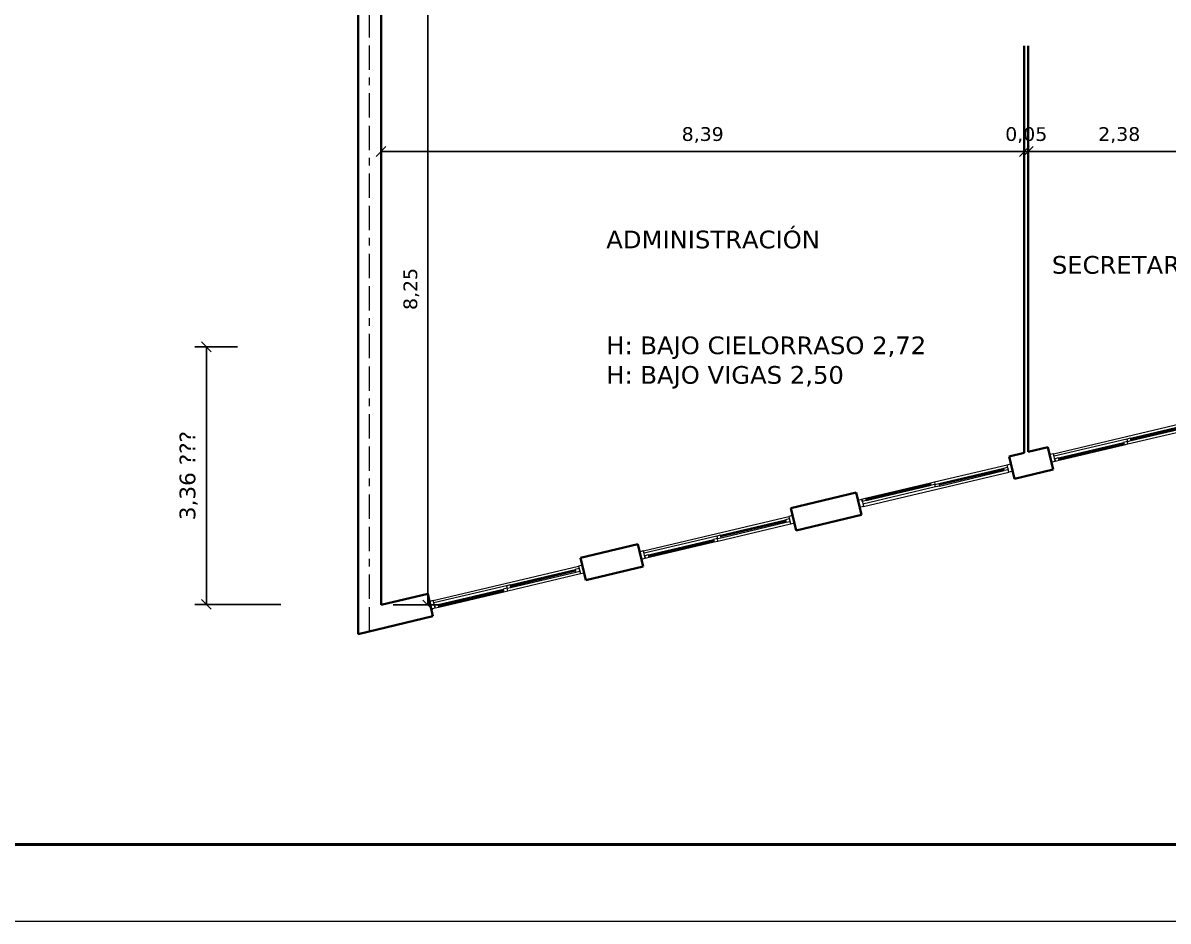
# Model space of a CAD drawing. Header units: metres. Extents: x -163 to 91, y -12 to 67.
# Drawn here: x -129.06 to -114.12, y -12.18 to -0.46 of the extents above; entities that cross this region are included whole.
import ezdxf

# ---------------------------------------------------------------- set-up
doc = ezdxf.new("R2010")
doc.units = ezdxf.units.M
doc.header["$LTSCALE"] = 0.508
doc.header["$PDMODE"] = 1
doc.header["$PDSIZE"] = -2
doc.linetypes.add('STYLE_07', pattern=[1.875, 0.625, -0.20828, 0.625, -0.20836, 0.06943, -0.13893])
doc.layers.get('0').update_dxf_attribs({"lineweight": 18})
for name, color, linetype, lineweight in [('CARPINTERIA', 7, 'Continuous', 13), ('Dimension', 7, 'Continuous', 5), ('Muros', 7, 'Continuous', 35), ('None', 7, 'Continuous', 5), ('ROTUL1', 7, 'Continuous', 20), ('Zócalo', 7, 'Continuous', 9)]:
    doc.layers.add(name, color=color, linetype=linetype, lineweight=lineweight)
doc.styles.add('HoratioDBol', font='')
doc.styles.add('Verdana', font='verdana.ttf')
doc.styles.get('HoratioDBol').set_extended_font_data('HoratioDBol')
doc.dimstyles.new('personal', dxfattribs={"dimtxt": 0.214974, "dimasz": 0.179989, "dimexe": 0.15, "dimexo": 0.159, "dimgap": 0.001, "dimtad": 1, "dimzin": 3, "dimtxsty": 'HoratioDBol', "dimblk": 'VW_SLASH', "dimcen": 0, "dimdle": 0.001, "dimazin": 0, "dimtfac": 0.8, "dimtix": 1, "dimtmove": 0, "dimatfit": 0, "dimldrblk": 'VW_CONCAVEFILLED', "dimfxl": 0, "dimfrac": 2, "dimtolj": 1, "dimtzin": 3, "dimarcsym": 0})

# ---------------------------------------------------------------- blocks, each defined once
blk = doc.blocks.new('VW_SLASH')
at = {"color": 0, "linetype": 'ByBlock', "lineweight": -2}
blk.add_line((0, 0), (-1, 0), dxfattribs=at)
at = {"layer": 'Zócalo', "color": 0}
blk.add_lwpolyline([(0.354, 0.354), (-0.354, -0.354)], dxfattribs=at)
blk = doc.blocks.new('*D254')
at = {"layer": 'Defpoints', "color": 0, "lineweight": 0, "transparency": 16777216}
for p in [(-126.668, -4.688), (-126.103, -4.688), (-125.538, -8.048)]:
    blk.add_point(p, dxfattribs=at)
at = {"layer": 'Dimension', "color": 0, "lineweight": -2, "transparency": 16777216}
for p, q in [((-126.262, -4.688), (-126.818, -4.688)), ((-126.668, -7.868), (-126.668, -4.868)), ((-125.697, -8.048), (-126.818, -8.048))]:
    blk.add_line(p, q, dxfattribs=at)
at = {"layer": 'Dimension', "color": 0, "lineweight": -2, "transparency": 16777216, "xscale": 0.179989013671875, "yscale": 0.179989013671875, "zscale": 0.179989013671875}
for p, rotation in [((-126.668, -4.688), 90), ((-126.668, -8.048), 270)]:
    blk.add_blockref('VW_SLASH', p, dxfattribs=dict(at, rotation=rotation))
at = {"layer": 'Dimension', "color": 0, "transparency": 16777216, "insert": (-126.898, -6.368), "char_height": 0.20505, "attachment_point": 5, "rotation": 90, "style": 'Verdana'}
blk.add_mtext('\\A1;3,36 ???', dxfattribs=at)
blk = doc.blocks.new('VW_CONCAVEFILLED')
at = {"linetype": 'ByBlock', "lineweight": 0}
blk.add_hatch(color=0, dxfattribs=at).paths.add_polyline_path([(-1.111, 0.298), (-1.079, 0.28), (-1.046, 0.263), (-1.013, 0.247), (-0.98, 0.231), (-0.947, 0.216), (-0.914, 0.201), (-0.88, 0.187), (-0.847, 0.173), (-0.813, 0.16), (-0.779, 0.147), (-0.745, 0.135), (-0.711, 0.123), (-0.677, 0.112), (-0.643, 0.101), (-0.608, 0.091), (-0.574, 0.082), (-0.539, 0.073), (-0.504, 0.064), (-0.469, 0.056), (-0.434, 0.049), (-0.398, 0.042), (-0.363, 0.035), (-0.327, 0.029), (-0.291, 0.024), (-0.255, 0.019), (-0.219, 0.015), (-0.183, 0.011), (-0.147, 0.008), (-0.11, 0.005), (-0.074, 0.003), (-0.037, 0.001), (0, 0), (-0.037, -0.001), (-0.074, -0.003), (-0.11, -0.005), (-0.147, -0.008), (-0.183, -0.011), (-0.219, -0.015), (-0.255, -0.019), (-0.291, -0.024), (-0.327, -0.029), (-0.363, -0.035), (-0.398, -0.042), (-0.434, -0.049), (-0.469, -0.056), (-0.504, -0.064), (-0.539, -0.073), (-0.574, -0.082), (-0.608, -0.091), (-0.643, -0.101), (-0.677, -0.112), (-0.711, -0.123), (-0.745, -0.135), (-0.779, -0.147), (-0.813, -0.16), (-0.847, -0.173), (-0.88, -0.187), (-0.914, -0.201), (-0.947, -0.216), (-0.98, -0.231), (-1.013, -0.247), (-1.046, -0.263), (-1.079, -0.28), (-1.111, -0.298), (-1.097, -0.282), (-1.085, -0.267), (-1.072, -0.25), (-1.061, -0.233), (-1.051, -0.215), (-1.041, -0.197), (-1.032, -0.179), (-1.024, -0.16), (-1.017, -0.141), (-1.011, -0.121), (-1.006, -0.101), (-1.001, -0.081), (-0.998, -0.061), (-0.996, -0.041), (-0.994, -0.02), (-0.994, 0), (-0.994, 0.02), (-0.996, 0.041), (-0.998, 0.061), (-1.001, 0.081), (-1.006, 0.101), (-1.011, 0.121), (-1.017, 0.141), (-1.024, 0.16), (-1.032, 0.179), (-1.041, 0.197), (-1.051, 0.215), (-1.061, 0.233), (-1.072, 0.25), (-1.085, 0.267), (-1.097, 0.282)])
at = {"layer": 'Zócalo', "color": 0}
blk.add_lwpolyline([(-1.111, 0.298), (-1.079, 0.28), (-1.046, 0.263), (-1.013, 0.247), (-0.98, 0.231), (-0.947, 0.216), (-0.914, 0.201), (-0.88, 0.187), (-0.847, 0.173), (-0.813, 0.16), (-0.779, 0.147), (-0.745, 0.135), (-0.711, 0.123), (-0.677, 0.112), (-0.643, 0.101), (-0.608, 0.091), (-0.574, 0.082), (-0.539, 0.073), (-0.504, 0.064), (-0.469, 0.056), (-0.434, 0.049), (-0.398, 0.042), (-0.363, 0.035), (-0.327, 0.029), (-0.291, 0.024), (-0.255, 0.019), (-0.219, 0.015), (-0.183, 0.011), (-0.147, 0.008), (-0.11, 0.005), (-0.074, 0.003), (-0.037, 0.001), (0, 0), (-0.037, -0.001), (-0.074, -0.003), (-0.11, -0.005), (-0.147, -0.008), (-0.183, -0.011), (-0.219, -0.015), (-0.255, -0.019), (-0.291, -0.024), (-0.327, -0.029), (-0.363, -0.035), (-0.398, -0.042), (-0.434, -0.049), (-0.469, -0.056), (-0.504, -0.064), (-0.539, -0.073), (-0.574, -0.082), (-0.608, -0.091), (-0.643, -0.101), (-0.677, -0.112), (-0.711, -0.123), (-0.745, -0.135), (-0.779, -0.147), (-0.813, -0.16), (-0.847, -0.173), (-0.88, -0.187), (-0.914, -0.201), (-0.947, -0.216), (-0.98, -0.231), (-1.013, -0.247), (-1.046, -0.263), (-1.079, -0.28), (-1.111, -0.298), (-1.097, -0.282), (-1.085, -0.267), (-1.072, -0.25), (-1.061, -0.233), (-1.051, -0.215), (-1.041, -0.197), (-1.032, -0.179), (-1.024, -0.16), (-1.017, -0.141), (-1.011, -0.121), (-1.006, -0.101), (-1.001, -0.081), (-0.998, -0.061), (-0.996, -0.041), (-0.994, -0.02), (-0.994, 0), (-0.994, 0.02), (-0.996, 0.041), (-0.998, 0.061), (-1.001, 0.081), (-1.006, 0.101), (-1.011, 0.121), (-1.017, 0.141), (-1.024, 0.16), (-1.032, 0.179), (-1.041, 0.197), (-1.051, 0.215), (-1.061, 0.233), (-1.072, 0.25), (-1.085, 0.267), (-1.097, 0.282)], close=True, dxfattribs=at)
blk = doc.blocks.new('V2M')
at = {"layer": 'CARPINTERIA'}
for p, q in [((-0.922, 0.05), (-0.051, 0.05)), ((-0.922, 0.037), (-0.051, 0.037)), ((-0.922, 0.03), (-0.051, 0.03)), ((-0.922, 0.017), (-0.051, 0.017)), ((0, 0.05), (0.974, 0.05)), ((0, 0.05), (0, 0.017)), ((0.051, 0.017), (0.922, 0.017)), ((0.051, 0.003), (0.922, 0.003)), ((0.974, 0.017), (0.974, -0.017)), ((0, -0.017), (-0.974, -0.017)), ((-0.974, -0.05), (0.974, -0.05)), ((0.051, -0.003), (0.922, -0.003)), ((0.051, -0.017), (0.922, -0.017))]:
    blk.add_line(p, q, dxfattribs=at)
at = {"layer": 'CARPINTERIA', "flags": 128}
for points in [[(-1.025, 0.05), (-0.974, 0.05), (-0.974, -0.05), (-1.025, -0.05)], [(-0.974, 0.05), (-0.922, 0.05), (-0.922, 0.017), (-0.974, 0.017)], [(0, 0.017), (0.051, 0.017), (0.051, -0.017), (0, -0.017)], [(0.974, 0.05), (1.025, 0.05), (1.025, -0.05), (0.974, -0.05)]]:
    blk.add_lwpolyline(points, close=True, dxfattribs=at)
for points in [[(0, 0.017), (-0.051, 0.017), (-0.051, 0.05), (0, 0.05)], [(0.974, -0.017), (0.922, -0.017), (0.922, 0.017), (0.974, 0.017)]]:
    blk.add_lwpolyline(points, dxfattribs=at)
blk = doc.blocks.new('*D272')
at = {"layer": 'Defpoints', "color": 0, "lineweight": 0, "transparency": 16777216}
for p in [(-124.389, 0.19), (-123.779, 0.19), (-124.389, -8.056)]:
    blk.add_point(p, dxfattribs=at)
at = {"layer": 'Dimension', "color": 0, "lineweight": -2, "transparency": 16777216}
for p, q in [((-124.23, 0.19), (-123.629, 0.19)), ((-123.779, -7.876), (-123.779, 0.01)), ((-124.23, -8.056), (-123.629, -8.056))]:
    blk.add_line(p, q, dxfattribs=at)
at = {"layer": 'Dimension', "color": 0, "lineweight": -2, "transparency": 16777216, "xscale": 0.179989013671875, "yscale": 0.179989013671875, "zscale": 0.179989013671875}
for p, rotation in [((-123.779, 0.19), 90), ((-123.779, -8.056), 270)]:
    blk.add_blockref('VW_SLASH', p, dxfattribs=dict(at, rotation=rotation))
at = {"layer": 'Dimension', "color": 0, "transparency": 16777216, "insert": (-123.993, -3.933), "char_height": 0.1794, "attachment_point": 5, "rotation": 90, "style": 'Verdana'}
blk.add_mtext('\\A1;8,25', dxfattribs=at)
blk = doc.blocks.new('*D283')
at = {"layer": 'Defpoints', "color": 0, "lineweight": 0, "transparency": 16777216}
for p in [(-124.389, -2.14), (-124.389, -2.37), (-115.999, -2.37)]:
    blk.add_point(p, dxfattribs=at)
at = {"layer": 'Dimension', "color": 0, "lineweight": -2, "transparency": 16777216}
for p, q in [((-124.389, -2.211), (-124.389, -1.99)), ((-115.999, -2.211), (-115.999, -1.99)), ((-116.179, -2.14), (-124.209, -2.14))]:
    blk.add_line(p, q, dxfattribs=at)
at = {"layer": 'Dimension', "color": 0, "lineweight": -2, "transparency": 16777216, "xscale": 0.179989013671875, "yscale": 0.179989013671875, "zscale": 0.179989013671875, "rotation": 180}
blk.add_blockref('VW_SLASH', (-124.389, -2.14), dxfattribs=at)
at = {"layer": 'Dimension', "color": 0, "lineweight": -2, "transparency": 16777216, "xscale": 0.179989013671875, "yscale": 0.179989013671875, "zscale": 0.179989013671875}
blk.add_blockref('VW_SLASH', (-115.999, -2.14), dxfattribs=at)
at = {"layer": 'Dimension', "color": 0, "transparency": 16777216, "insert": (-120.194, -1.926), "char_height": 0.1794, "attachment_point": 5, "style": 'Verdana'}
blk.add_mtext('\\A1;8,39', dxfattribs=at)
blk = doc.blocks.new('*D284')
at = {"layer": 'Defpoints', "color": 0, "lineweight": 0, "transparency": 16777216}
for p in [(-115.999, -2.14), (-115.999, -2.37), (-115.949, -2.36)]:
    blk.add_point(p, dxfattribs=at)
at = {"layer": 'Dimension', "color": 0, "lineweight": -2, "transparency": 16777216}
for p, q in [((-115.999, -2.211), (-115.999, -1.99)), ((-115.949, -2.201), (-115.949, -1.99)), ((-116.179, -2.14), (-116.359, -2.14)), ((-115.949, -2.14), (-115.999, -2.14)), ((-115.769, -2.14), (-115.589, -2.14))]:
    blk.add_line(p, q, dxfattribs=at)
at = {"layer": 'Dimension', "color": 0, "lineweight": -2, "transparency": 16777216, "xscale": 0.179989013671875, "yscale": 0.179989013671875, "zscale": 0.179989013671875}
blk.add_blockref('VW_SLASH', (-115.999, -2.14), dxfattribs=at)
at = {"layer": 'Dimension', "color": 0, "lineweight": -2, "transparency": 16777216, "xscale": 0.179989013671875, "yscale": 0.179989013671875, "zscale": 0.179989013671875, "rotation": 180}
blk.add_blockref('VW_SLASH', (-115.949, -2.14), dxfattribs=at)
at = {"layer": 'Dimension', "color": 0, "transparency": 16777216, "insert": (-115.974, -1.926), "char_height": 0.1794, "attachment_point": 5, "style": 'Verdana'}
blk.add_mtext('\\A1;0,05', dxfattribs=at)
blk = doc.blocks.new('*D285')
at = {"layer": 'Defpoints', "color": 0, "lineweight": 0, "transparency": 16777216}
for p in [(-115.949, -2.14), (-113.574, -2.14), (-115.949, -2.36)]:
    blk.add_point(p, dxfattribs=at)
at = {"layer": 'Dimension', "color": 0, "lineweight": -2, "transparency": 16777216}
for p, q in [((-115.949, -2.201), (-115.949, -1.99)), ((-113.574, -1.981), (-113.574, -1.99)), ((-113.754, -2.14), (-115.769, -2.14))]:
    blk.add_line(p, q, dxfattribs=at)
at = {"layer": 'Dimension', "color": 0, "lineweight": -2, "transparency": 16777216, "xscale": 0.179989013671875, "yscale": 0.179989013671875, "zscale": 0.179989013671875, "rotation": 180}
blk.add_blockref('VW_SLASH', (-115.949, -2.14), dxfattribs=at)
at = {"layer": 'Dimension', "color": 0, "lineweight": -2, "transparency": 16777216, "xscale": 0.179989013671875, "yscale": 0.179989013671875, "zscale": 0.179989013671875}
blk.add_blockref('VW_SLASH', (-113.574, -2.14), dxfattribs=at)
at = {"layer": 'Dimension', "color": 0, "transparency": 16777216, "insert": (-114.761, -1.926), "char_height": 0.1794, "attachment_point": 5, "style": 'Verdana'}
blk.add_mtext('\\A1;2,38', dxfattribs=at)

msp = doc.modelspace()

# ---------------------------------------------------------------- linework, layer by layer
at = {"layer": 'Muros'}
for p, q in [((-124.689, -8.436), (-124.689, 43.91)), ((-124.389, -8.056), (-124.389, 5.43)), ((-115.999, -6.07), (-115.999, -0.76)), ((-115.949, -6.058), (-115.949, -0.76)), ((-116.198, -6.117), (-115.999, -6.07)), ((-116.129, -6.409), (-116.198, -6.117)), ((-115.949, -6.058), (-115.691, -5.997)), ((-115.622, -6.289), (-115.691, -5.997)), ((-116.129, -6.409), (-115.622, -6.289)), ((-119.044, -6.791), (-118.193, -6.59)), ((-118.124, -6.881), (-118.193, -6.59)), ((-118.975, -7.083), (-119.044, -6.791)), ((-118.975, -7.083), (-118.124, -6.881)), ((-121.786, -7.44), (-121.039, -7.263)), ((-120.969, -7.555), (-121.039, -7.263)), ((-121.717, -7.732), (-121.786, -7.44)), ((-121.717, -7.732), (-120.969, -7.555)), ((-124.389, -8.056), (-123.781, -7.912)), ((-123.712, -8.204), (-123.781, -7.912)), ((-124.689, -8.436), (-123.712, -8.204))]:
    msp.add_line(p, q, dxfattribs=at)
at = {"layer": 'None', "color": 7, "linetype": 'STYLE_07', "lineweight": 5}
msp.add_line((-124.539, -8.4), (-124.539, 44.36), dxfattribs=at)
at = {"layer": 'None', "linetype": 'Continuous', "lineweight": 50}
msp.add_line((-158.688, -11.18), (-60.573, -11.18), dxfattribs=at)
at = {"layer": 'ROTUL1', "linetype": 'Continuous', "lineweight": 9}
msp.add_line((-159.628, -12.18), (-59.513, -12.18), dxfattribs=at)

# ---------------------------------------------------------------- block references
at = {"layer": 'Muros', "color": 7, "rotation": 13.31793663359857}
msp.add_blockref('V2M', (-117.161, -6.499), dxfattribs=at)
at = {"layer": 'Muros', "color": 7, "xscale": -1, "rotation": 193.3179366335985}
for p in [(-120.007, -7.173), (-122.749, -7.822)]:
    msp.add_blockref('V2M', p, dxfattribs=at)
at = {"layer": 'None', "color": 7, "xscale": -1, "rotation": 193.3179366335985}
msp.add_blockref('V2M', (-114.659, -5.907), dxfattribs=at)

# ---------------------------------------------------------------- texts
at = {"layer": 'None', "color": 7, "attachment_point": 1, "line_spacing_factor": 1.003239, "style": 'Verdana'}
for s, insert, char_height in [('ADMINISTRACIÓN', (-121.452, -3.172), 0.23068), ('SECRETARIA', (-115.64, -3.503), 0.2307), ('H: BAJO CIELORRASO 2,72\\PH: BAJO VIGAS 2,50', (-121.452, -4.553), 0.23068)]:
    msp.add_mtext(s, dxfattribs=dict(at, insert=insert, char_height=char_height))

# ---------------------------------------------------------------- dimensions: what is measured, and where the dimension line sits
at = {"layer": 'Dimension'}
for base, p1, p2, override, picture, middle in [((-123.779, 0.19), (-124.389, -8.056), (-124.389, 0.19), {"dimtxt": 0.179421, "dimgap": 0.1, "dimpost": '<>', "dimtxsty": 'Verdana', "dimtmove": 2}, '*D272', (-123.993, -3.933)), ((-126.668, -4.688), (-125.538, -8.048), (-126.103, -4.688), {"dimtxt": 0.205052, "dimgap": 0.1, "dimpost": '<> ???', "dimtxsty": 'Verdana', "dimtmove": 2}, '*D254', (-126.898, -6.368))]:
    dim = msp.add_linear_dim(base=base, p1=p1, p2=p2, angle=270, dimstyle='personal', override=override, dxfattribs=at)
    dim.commit()
    dim.dimension.update_dxf_attribs({"geometry": picture, "text_midpoint": middle})
for base, p1, p2, picture, middle in [((-124.389, -2.14), (-115.999, -2.37), (-124.389, -2.37), '*D283', (-120.194, -1.926)), ((-115.999, -2.14), (-115.949, -2.36), (-115.999, -2.37), '*D284', (-115.974, -1.926)), ((-115.94879046, -2.14), (-113.57379046, -2.14), (-115.94879046, -2.36), '*D285', (-114.76129046, -1.925949246))]:
    dim = msp.add_linear_dim(base=base, p1=p1, p2=p2, dimstyle='personal', override={"dimtxt": 0.179421, "dimgap": 0.1, "dimpost": '<>', "dimtxsty": 'Verdana', "dimtmove": 2}, dxfattribs=at)
    dim.commit()
    dim.dimension.update_dxf_attribs({"geometry": picture, "text_midpoint": middle})

doc.saveas('drawing.dxf')
